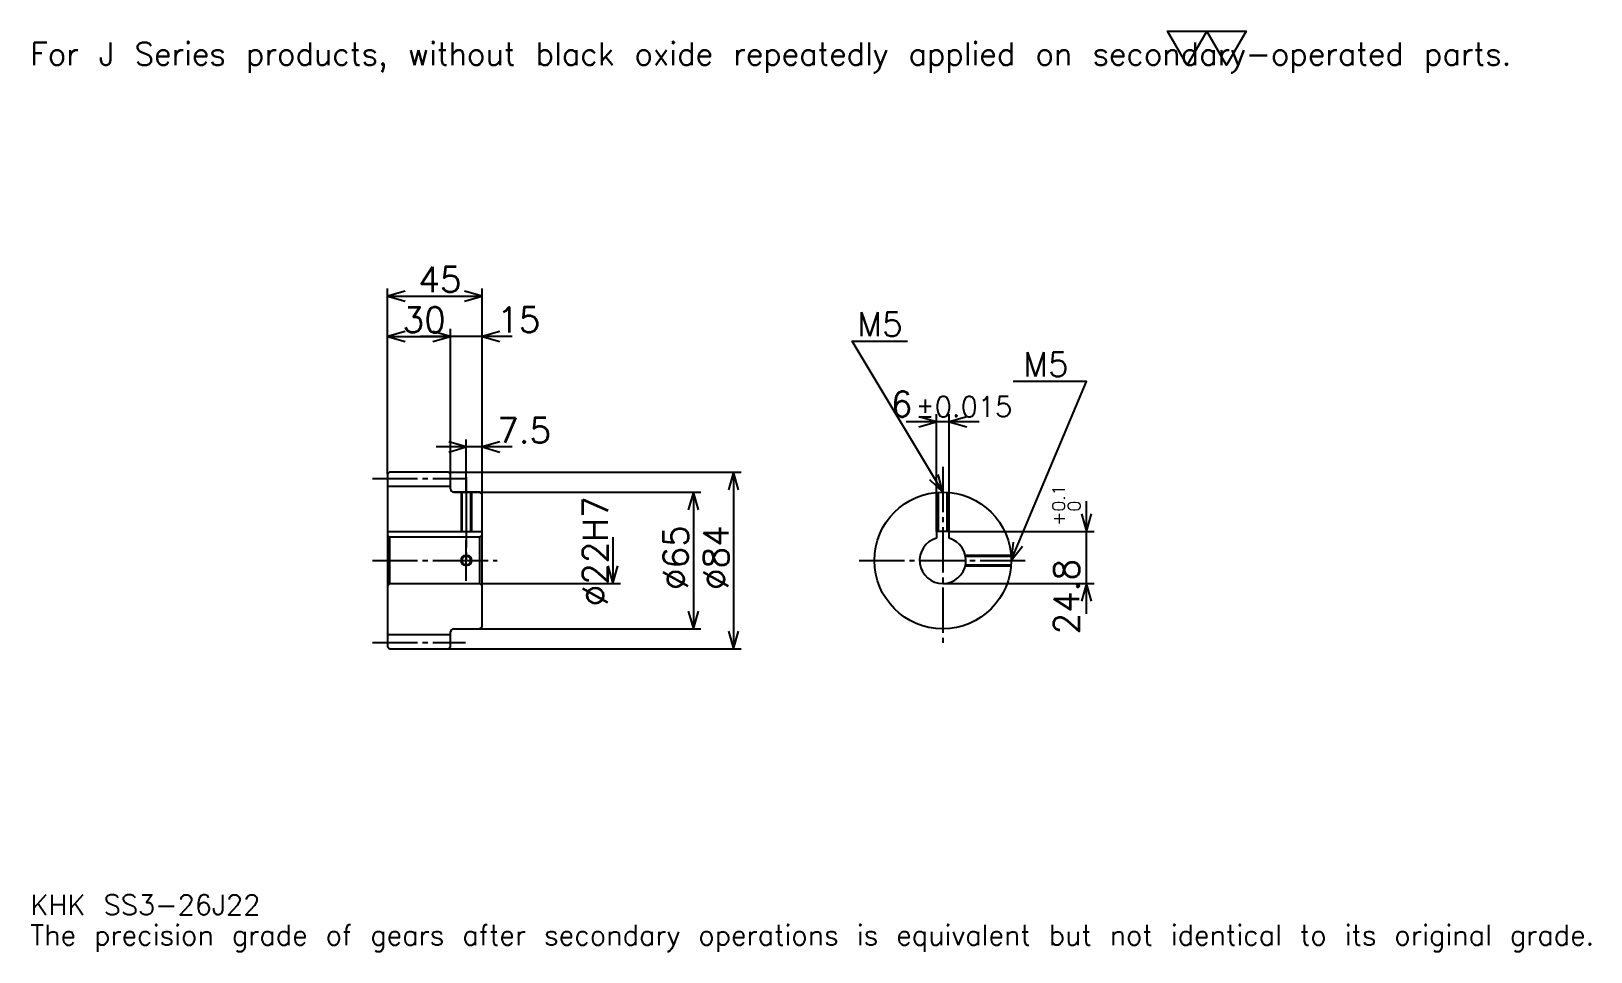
# Model space of a CAD drawing. Extents: x 24 to 766, y 9 to 447.
import ezdxf

# ---------------------------------------------------------------- set-up
doc = ezdxf.new("R2010")
doc.units = 0
doc.linetypes.add('DASHDOT', pattern=[28.695651, 21.521739, -2.391304, 2.391304, -2.391304])
doc.layers.get('0').update_dxf_attribs({"linetype": 'CONTINUOUS'})
doc.layers.add('DASHDOT', color=6, linetype='DASHDOT')
doc.styles.add('KANJI', font='TXT', dxfattribs={"bigfont": 'BIGFONT'})

msp = doc.modelspace()

# ---------------------------------------------------------------- linework, layer by layer
at = {"color": 5}
for p, q in [((193.695663, 236.891312), (193.695663, 324.17392)), ((193.695663, 320.586975), (238.695663, 320.586975)), ((238.695663, 236.891312), (238.695663, 324.17392)), ((223.695663, 236.891312), (223.695663, 305.043488)), ((193.695663, 301.456543), (223.695663, 301.456543)), ((253.043488, 301.456543), (209.347839, 301.456543)), ((475.065247, 260.869568), (440.369568, 260.869568)), ((454.717407, 208.691315), (454.717407, 264.456543)), ((460.717407, 208.691315), (460.717407, 264.456543)), ((231.195663, 236.891312), (231.195663, 252.434784)), ((253.043488, 248.847839), (216.847839, 248.847839)), ((193.695663, 235.891312), (193.695663, 236.891312)), ((222.695663, 236.891312), (238.695663, 236.891312)), ((223.695663, 235.891312), (223.695663, 236.891312)), ((231.195663, 227.391312), (231.195663, 236.891312)), ((231.195663, 227.391312), (231.195663, 236.891312)), ((238.695663, 236.891312), (361.847839, 236.891312)), ((238.695663, 226.391312), (238.695663, 236.891312)), ((358.260864, 236.891312), (358.260864, 152.891312)), ((225.195663, 227.391312), (238.695663, 227.391312)), ((238.695663, 227.391312), (342.717407, 227.391312)), ((339.130432, 227.391312), (339.130432, 162.391312)), ((526.086975, 169.543488), (526.086975, 223.039139)), ((460.717407, 208.691315), (529.673889, 208.691315)), ((300.869568, 205.891312), (300.869568, 183.891312)), ((238.695663, 183.891312), (304.456543, 183.891312)), ((457.717407, 183.891312), (529.673889, 183.891312)), ((225.195663, 162.391312), (238.695663, 162.391312)), ((238.695663, 162.391312), (342.717407, 162.391312)), ((222.695663, 152.891312), (238.695663, 152.891312)), ((238.695663, 152.891312), (361.847839, 152.891312))]:
    msp.add_line(p, q, dxfattribs=at)
at = {"color": 4}
for p, q in [((193.695663, 230.141312), (223.695663, 230.141312)), ((193.695663, 208.691315), (238.695663, 208.691315)), ((194.695663, 205.891312), (194.695663, 183.891312)), ((237.695663, 205.891312), (238.695663, 206.891312)), ((237.695663, 183.891312), (238.695663, 182.891312)), ((193.695663, 159.641312), (223.695663, 159.641312))]:
    msp.add_line(p, q, dxfattribs=at)
at = {"color": 7}
msp.add_lwpolyline([(573.913025, 430.434784), (564.586914, 446.600006), (601.891296, 446.600006), (592.565186, 430.434784), (583.239136, 446.600006), (573.913025, 430.434784)], dxfattribs=at)
at = {"color": 5}
for points in [[(202.065231, 322.978271), (193.695663, 320.586975), (202.065231, 318.195679)], [(230.326096, 318.195679), (238.695663, 320.586975), (230.326096, 322.978271)], [(202.065231, 303.847839), (193.695663, 301.456543), (202.065231, 299.065216)], [(215.326096, 299.065216), (223.695663, 301.456543), (215.326096, 303.847839)], [(215.326096, 299.065216), (223.695663, 301.456543), (215.326096, 303.847839)], [(247.065231, 303.847839), (238.695663, 301.456543), (247.065231, 299.065216)], [(457.717407, 227.391312), (414.67392, 299.130432), (440.978271, 299.130432)], [(490.217407, 194.891312), (526.086975, 280), (491.173889, 280)], [(446.347839, 258.478271), (454.717407, 260.869568), (446.347839, 263.260864)], [(469.086975, 263.260864), (460.717407, 260.869568), (469.086975, 258.478271)], [(222.826096, 246.456528), (231.195663, 248.847839), (222.826096, 251.239136)], [(247.065231, 251.239136), (238.695663, 248.847839), (247.065231, 246.456528)], [(360.652191, 228.521744), (358.260864, 236.891312), (355.869568, 228.521744)], [(451.360779, 233.33783), (457.717407, 227.391312), (455.461792, 235.798462)], [(341.521759, 219.021744), (339.130432, 227.391312), (336.739136, 219.021744)], [(523.695679, 217.060883), (526.086975, 208.691315), (528.478271, 217.060883)], [(491.264282, 203.532608), (490.217407, 194.891312), (495.671509, 201.675171)], [(298.478271, 192.26088), (300.869568, 183.891312), (303.260864, 192.26088)], [(528.478271, 175.521744), (526.086975, 183.891312), (523.695679, 175.521744)], [(336.739136, 170.76088), (339.130432, 162.391312), (341.521759, 170.76088)], [(355.869568, 161.26088), (358.260864, 152.891312), (360.652191, 161.26088)]]:
    msp.add_lwpolyline(points, dxfattribs=at)
at = {"color": 4}
for points in [[(223.695663, 228.891312), (223.695663, 235.891312), (222.695663, 236.891312), (194.695663, 236.891312), (193.695663, 235.891312), (193.695663, 182.891312)], [(225.195663, 162.391312), (237.695663, 162.391312), (238.695663, 163.391312), (238.695663, 226.391312), (237.695663, 227.391312), (225.195663, 227.391312)], [(228.695663, 227.391312), (228.695663, 208.691315)], [(229.130661, 227.391312), (229.130661, 208.691315)], [(233.260666, 227.391312), (233.260666, 208.691315)], [(233.695663, 227.391312), (233.695663, 208.691315)], [(455.217407, 208.691315), (455.217407, 227.295013)], [(455.652405, 208.691315), (455.652405, 227.325638)], [(459.78241, 208.691315), (459.78241, 227.325638)], [(460.217407, 208.691315), (460.217407, 227.295013)], [(460.717407, 205.474319), (460.717407, 208.691315), (454.717407, 208.691315), (454.717407, 205.474319)], [(193.695663, 182.891312), (194.695663, 183.891312), (237.695663, 183.891312), (237.695663, 205.891312), (194.695663, 205.891312), (193.695663, 206.891312)], [(468.429565, 197.391312), (490.121094, 197.391312)], [(468.521851, 196.956314), (490.151733, 196.956314)], [(468.521851, 192.826309), (490.151733, 192.826309)], [(468.429565, 192.391312), (490.121094, 192.391312)], [(193.695663, 182.891312), (193.695663, 153.891312), (194.695663, 152.891312), (222.695663, 152.891312), (223.695663, 153.891312), (223.695663, 160.891312)]]:
    msp.add_lwpolyline(points, dxfattribs=at)
for centre, radius in [((457.717407, 194.891312), 32.5), ((231.195663, 194.891312), 2.065)]:
    msp.add_circle(centre, radius, dxfattribs=at)
at = {"color": 7}
msp.add_circle((231.195663, 194.891312), 2.5, dxfattribs=at)
at = {"color": 4}
for centre, radius, start, end in [((225.195663, 228.891312), 1.5, 180, 270), ((457.717407, 194.891312), 11, 105.826620886, 74.173379114), ((225.195663, 160.891312), 1.5, 90, 180)]:
    msp.add_arc(centre, radius, start, end, dxfattribs=at)
at = {"layer": 'DASHDOT', "color": 7}
for p, q in [((457.717407, 239.347839), (457.717407, 155.217407)), ((186.521744, 233.891312), (230.869568, 233.891312)), ((231.195663, 227.391312), (231.195663, 194.891312)), ((186.521744, 194.891312), (245.869568, 194.891312)), ((418.043488, 194.891312), (497.391296, 194.891312)), ((186.521744, 155.891312), (230.869568, 155.891312))]:
    msp.add_line(p, q, dxfattribs=at)
for points in [[(231.195663, 234.565216), (231.195663, 201.517395)], [(231.195663, 185.217392), (231.195663, 204.565231)], [(221.521759, 194.891312), (240.869568, 194.891312)]]:
    msp.add_lwpolyline(points, dxfattribs=at)

# ---------------------------------------------------------------- texts
at = {"color": 7, "style": 'KANJI'}
for s, height, p in [('For J Series products, without black oxide repeatedly applied on secondary-operated parts.', 10.76087, (23.913044, 430.434784)), ('45', 11.956522, (208.42392, 322.5)), ('30', 11.956522, (200.92392, 303.369568)), ('15', 11.956522, (245.869568, 303.369568)), ('M5', 11.478261, (417.065247, 301.521729)), ('M5', 11.478261, (495.956543, 282.391296)), ('6', 11.956522, (433.036743, 263.260864)), ('%%p0.015', 9.565217, (444.872253, 263.260864)), ('7.5', 11.956522, (245.869568, 250.76088)), ('KHK SS3-26J22', 9.565217, (23.913044, 26.304348)), ('The precision grade of gears after secondary operations is equivalent but not identical to its original grade.', 9.565217, (23.913044, 11.956522))]:
    msp.add_text(s, height=height, dxfattribs=at).set_placement(p)
for s, height, p in [('%%c22H7', 11.956522, (298.478271, 173.070663)), ('0.1', 5.978261, (515.804321, 218.167191)), ('0', 5.978261, (523.217407, 218.167191)), ('+', 5.978261, (515.804321, 211.471542)), ('%%c65', 11.956522, (336.739136, 180.842407)), ('%%c84', 11.956522, (355.869568, 180.842407)), ('24.8', 11.956522, (522.5, 159.718979))]:
    msp.add_text(s, height=height, rotation=90, dxfattribs=at).set_placement(p)

doc.saveas('drawing.dxf')
